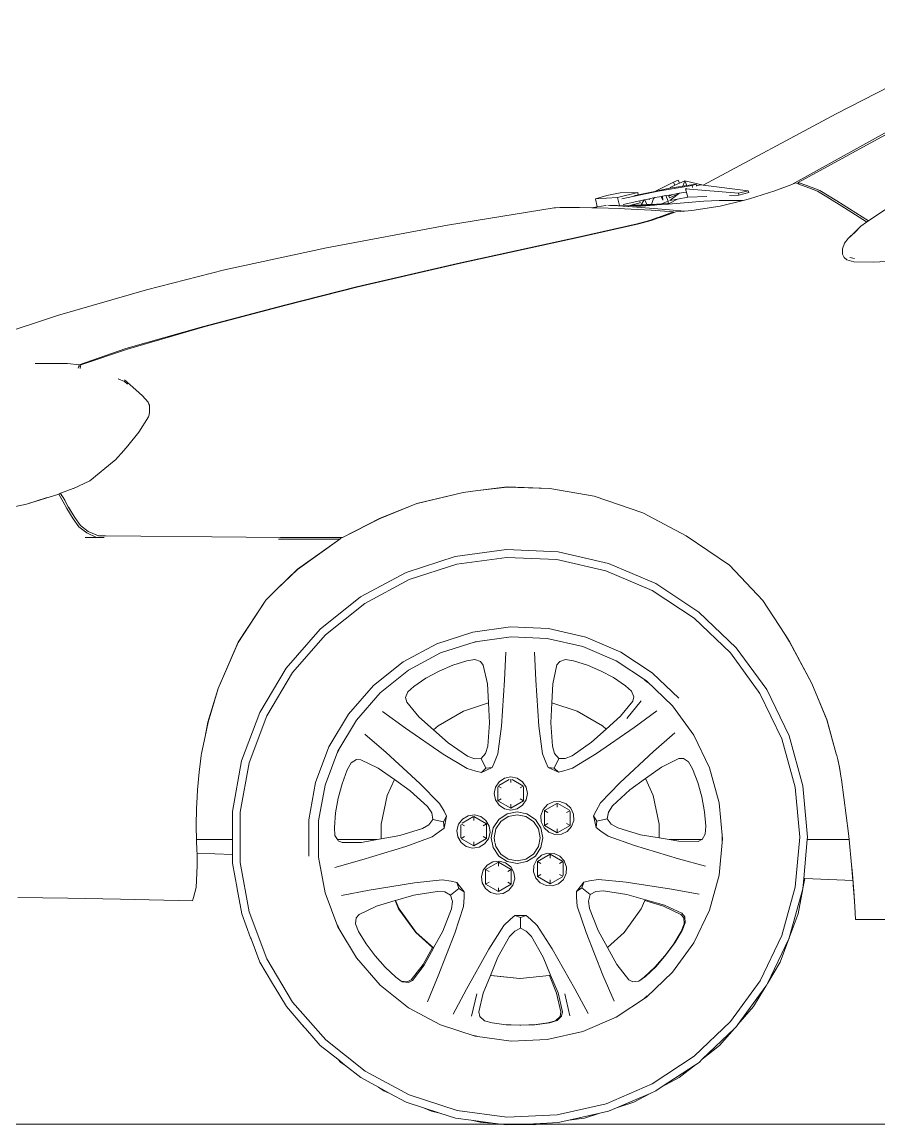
# Model space of a CAD drawing. Header units: inches. Extents: x 1944 to 3775, y -462 to 1299.
# Drawn here: x 2471.45 to 2510.11, y 1212.04 to 1261.83 of the extents above; entities that cross this region are included whole.
import ezdxf

# ---------------------------------------------------------------- set-up
doc = ezdxf.new("R2010")
doc.units = ezdxf.units.IN
doc.header["$MEASUREMENT"] = 0
doc.layers.add('CAR', color=173, linetype='Continuous', lineweight=13)

# ---------------------------------------------------------------- blocks, each defined once
blk = doc.blocks.new('A$C476D423A')
at = {"layer": 'CAR'}
for p, q in [((-31.923, 49.758), (-39.987, 45.613)), ((-34.958, 46.209), (-41.713, 42.523)), ((-39.987, 45.613), (-45.988, 42.394)), ((-36.161, 45.654), (-41.998, 42.429)), ((-38.538, 40.786), (-34.477, 43.537)), ((-47.328, 42.534), (-48.181, 42.116)), ((-46.498, 42.384), (-48.03, 42.126)), ((-47.492, 42.255), (-46.905, 42.346)), ((-47.486, 42.294), (-47.268, 42.392)), ((-47.118, 42.617), (-47.328, 42.534)), ((-47.328, 42.534), (-47.268, 42.392)), ((-47.268, 42.392), (-47.063, 42.484)), ((-47.118, 42.617), (-47.063, 42.484)), ((-47.063, 42.484), (-46.822, 42.593)), ((-46.905, 42.346), (-46.822, 42.593)), ((-46.905, 42.346), (-46.729, 42.373)), ((-46.822, 42.593), (-45.988, 42.394)), ((-46.729, 42.373), (-46.822, 42.593)), ((-46.729, 42.373), (-46.316, 42.438)), ((-46.316, 42.438), (-46.498, 42.384)), ((-46.498, 42.384), (-46.474, 42.286)), ((-46.316, 42.438), (-46.297, 42.359)), ((-46.297, 42.359), (-46.111, 42.405)), ((-46.297, 42.359), (-46.293, 42.343)), ((-45.993, 42.391), (-46.111, 42.405)), ((-45.988, 42.394), (-45.993, 42.391)), ((-43.959, 42.146), (-45.993, 42.391)), ((-41.998, 42.429), (-42.765, 42.133)), ((-41.829, 42.495), (-41.998, 42.429)), ((-41.677, 42.437), (-41.829, 42.495)), ((-41.713, 42.523), (-41.313, 42.374)), ((-41.713, 42.523), (-41.677, 42.437)), ((-41.23, 42.268), (-41.677, 42.437)), ((-41.313, 42.374), (-40.737, 42.149)), ((-50.858, 41.779), (-50.348, 41.924)), ((-49.865, 41.84), (-50.858, 41.779)), ((-50.348, 41.924), (-49.736, 42.049)), ((-48.946, 42.064), (-49.865, 41.84)), ((-49.865, 41.84), (-49.777, 41.47)), ((-48.946, 42.064), (-49.736, 42.049)), ((-48.03, 42.126), (-49.672, 41.777)), ((-49.124, 41.912), (-48.921, 41.956)), ((-48.921, 41.956), (-48.946, 42.064)), ((-48.921, 41.956), (-48.181, 42.116)), ((-48.42, 41.78), (-48.174, 41.832)), ((-48.239, 41.8), (-48.174, 41.832)), ((-48.181, 42.116), (-47.651, 42.23)), ((-48.174, 41.832), (-47.969, 41.876)), ((-47.969, 41.876), (-47.89, 41.889)), ((-47.89, 41.889), (-47.832, 41.899)), ((-47.815, 41.711), (-47.89, 41.889)), ((-47.832, 41.899), (-47.676, 41.925)), ((-47.832, 41.899), (-47.815, 41.711)), ((-47.676, 41.925), (-47.536, 41.948)), ((-47.573, 41.676), (-47.676, 41.925)), ((-47.651, 42.23), (-47.492, 42.255)), ((-47.544, 41.894), (-47.37, 41.976)), ((-47.536, 41.948), (-47.544, 41.894)), ((-47.544, 41.894), (-47.509, 41.816)), ((-47.536, 41.948), (-47.37, 41.976)), ((-47.509, 41.816), (-47.24, 41.944)), ((-47.497, 41.707), (-47.162, 41.959)), ((-47.486, 42.294), (-47.492, 42.255)), ((-47.37, 41.976), (-47.071, 42.027)), ((-47.24, 41.944), (-47.078, 42.022)), ((-47.162, 41.959), (-47.24, 41.944)), ((-47.162, 41.959), (-47.078, 42.022)), ((-47.152, 41.769), (-46.693, 41.851)), ((-47.078, 42.022), (-47.071, 42.027)), ((-47.071, 42.027), (-46.758, 42.079)), ((-46.797, 42.232), (-46.79, 42.237)), ((-46.79, 42.237), (-46.739, 42.249)), ((-46.79, 42.237), (-44.402, 42.028)), ((-46.79, 42.237), (-46.693, 41.851)), ((-46.693, 41.851), (-45.832, 41.886)), ((-44.801, 41.928), (-44.381, 41.946)), ((-44.402, 42.028), (-43.959, 42.146)), ((-44.402, 42.028), (-44.381, 41.946)), ((-44.381, 41.946), (-43.935, 42.066)), ((-43.935, 42.066), (-43.959, 42.146)), ((-42.765, 42.133), (-43.905, 41.772)), ((-40.837, 42.129), (-41.23, 42.268)), ((-40.418, 41.87), (-40.837, 42.129)), ((-40.737, 42.149), (-39.957, 41.682)), ((-39.611, 41.368), (-40.418, 41.87)), ((-52.717, 41.369), (-57.535, 40.59)), ((-52.652, 41.374), (-52.717, 41.369)), ((-52.465, 41.383), (-52.652, 41.374)), ((-52.134, 41.39), (-52.465, 41.383)), ((-51.578, 41.39), (-52.134, 41.39)), ((-51.578, 41.39), (-51.014, 41.379)), ((-50.771, 41.416), (-51.014, 41.379)), ((-50.792, 41.375), (-51.014, 41.379)), ((-50.771, 41.416), (-50.858, 41.779)), ((-50.792, 41.375), (-49.749, 41.337)), ((-50.392, 41.474), (-50.771, 41.416)), ((-50.392, 41.474), (-50.377, 41.477)), ((-50.299, 41.485), (-50.201, 41.48)), ((-50.201, 41.48), (-49.856, 41.473)), ((-50.201, 41.48), (-49.832, 41.458)), ((-49.832, 41.458), (-49.513, 41.465)), ((-49.832, 41.458), (-49.181, 41.414)), ((-49.749, 41.337), (-49.54, 41.328)), ((-49.61, 41.527), (-48.856, 41.687)), ((-49.54, 41.328), (-48.343, 41.265)), ((-49.513, 41.465), (-49.347, 41.468)), ((-49.347, 41.468), (-48.195, 41.491)), ((-49.347, 41.468), (-49.26, 41.489)), ((-49.26, 41.489), (-48.834, 41.593)), ((-49.26, 41.489), (-49.141, 41.49)), ((-49.181, 41.414), (-48.195, 41.491)), ((-49.181, 41.414), (-48.222, 41.342)), ((-49.141, 41.49), (-48.792, 41.507)), ((-49.141, 41.49), (-48.077, 41.501)), ((-48.856, 41.687), (-48.653, 41.73)), ((-48.834, 41.593), (-48.856, 41.687)), ((-48.653, 41.73), (-48.792, 41.507)), ((-48.792, 41.507), (-48.536, 41.519)), ((-48.653, 41.73), (-48.626, 41.736)), ((-48.626, 41.736), (-48.42, 41.78)), ((-48.626, 41.736), (-48.536, 41.519)), ((-48.536, 41.519), (-48.35, 41.527)), ((-48.42, 41.78), (-48.435, 41.731)), ((-48.35, 41.527), (-48.324, 41.528)), ((-48.324, 41.528), (-48.239, 41.8)), ((-48.324, 41.528), (-47.877, 41.549)), ((-48.222, 41.342), (-47.518, 41.285)), ((-48.195, 41.491), (-48.077, 41.501)), ((-48.077, 41.501), (-47.579, 41.54)), ((-47.877, 41.549), (-47.573, 41.676)), ((-47.877, 41.549), (-47.579, 41.563)), ((-47.573, 41.676), (-47.579, 41.563)), ((-47.579, 41.54), (-46.849, 41.597)), ((-47.532, 41.565), (-47.579, 41.54)), ((-47.579, 41.563), (-47.532, 41.565)), ((-47.152, 41.769), (-47.532, 41.565)), ((-47.497, 41.707), (-47.152, 41.769)), ((-45.97, 41.675), (-46.849, 41.597)), ((-45.234, 41.441), (-46.5, 41.254)), ((-45.267, 41.697), (-45.97, 41.675)), ((-44.282, 41.702), (-45.267, 41.697)), ((-44.193, 41.7), (-45.234, 41.441)), ((-44.193, 41.7), (-44.282, 41.702)), ((-43.905, 41.772), (-44.193, 41.7)), ((-39.957, 41.682), (-38.538, 40.786)), ((-38.63, 40.738), (-39.611, 41.368)), ((-48.033, 40.938), (-48.42, 40.8)), ((-47.339, 41.195), (-48.343, 41.265)), ((-48.34, 40.8), (-47.964, 40.934)), ((-48.033, 40.938), (-48.019, 40.943)), ((-48.033, 40.938), (-47.964, 40.934)), ((-48.019, 40.943), (-47.339, 41.195)), ((-47.939, 40.943), (-47.964, 40.934)), ((-47.227, 41.195), (-47.939, 40.943)), ((-47.518, 41.285), (-46.836, 41.226)), ((-46.836, 41.226), (-47.227, 41.195)), ((-46.5, 41.254), (-46.836, 41.226)), ((-57.535, 40.59), (-62.993, 39.562)), ((-51.576, 40.069), (-48.977, 40.645)), ((-48.897, 40.645), (-51.496, 40.069)), ((-48.977, 40.645), (-48.42, 40.8)), ((-48.34, 40.8), (-48.897, 40.645)), ((-39.14, 40.28), (-38.881, 40.54)), ((-39.14, 40.288), (-38.881, 40.54)), ((-38.881, 40.54), (-38.617, 40.729)), ((-38.63, 40.738), (-38.538, 40.786)), ((-38.63, 40.738), (-38.617, 40.729)), ((-38.617, 40.729), (-38.538, 40.786)), ((-57.086, 38.866), (-51.576, 40.069)), ((-51.496, 40.069), (-57.006, 38.866)), ((-39.615, 39.782), (-39.451, 39.991)), ((-39.451, 39.991), (-39.14, 40.288)), ((-39.451, 39.991), (-39.14, 40.28)), ((-62.993, 39.562), (-67.597, 38.569)), ((-39.711, 39.524), (-39.615, 39.782)), ((-39.709, 39.279), (-39.711, 39.524)), ((-61.645, 37.809), (-57.086, 38.866)), ((-57.006, 38.866), (-61.565, 37.809)), ((-39.626, 39.125), (-39.709, 39.279)), ((-39.506, 39.02), (-39.626, 39.125)), ((-39.189, 38.929), (-39.506, 39.02)), ((-39.381, 39.133), (-39.165, 39.081)), ((-38.298, 38.917), (-39.189, 38.929)), ((-36.073, 39.046), (-38.298, 38.917)), ((-67.597, 38.569), (-71.109, 37.668)), ((-71.109, 37.668), (-75.126, 36.514)), ((-64.894, 36.978), (-61.645, 37.809)), ((-61.565, 37.809), (-64.814, 36.978)), ((-68.538, 36.012), (-64.894, 36.978)), ((-64.814, 36.978), (-68.466, 36.012)), ((-75.126, 36.514), (-78.877, 35.281)), ((-72.045, 35.019), (-68.538, 36.012)), ((-68.466, 36.012), (-71.965, 34.999)), ((-74.157, 34.287), (-72.045, 35.019)), ((-71.965, 34.999), (-74.077, 34.287)), ((-76.14, 34.352), (-74.676, 34.351)), ((-74.676, 34.351), (-74.157, 34.287)), ((-74.19, 34.141), (-74.17, 34.228)), ((-74.157, 34.287), (-74.17, 34.228)), ((-74.17, 34.228), (-74.092, 34.219)), ((-74.092, 34.219), (-74.113, 34.126)), ((-74.092, 34.219), (-74.077, 34.287)), ((-72.385, 33.657), (-72.105, 33.525)), ((-72.105, 33.525), (-71.966, 33.413)), ((-72.101, 33.613), (-71.592, 33.159)), ((-71.592, 33.159), (-71.294, 32.883)), ((-71.294, 32.883), (-71.042, 32.6)), ((-71.042, 32.6), (-70.985, 32.46)), ((-71.006, 32.506), (-71.025, 32.554)), ((-71.006, 32.506), (-70.985, 32.46)), ((-70.985, 32.46), (-70.982, 32.417)), ((-70.979, 32.368), (-70.982, 32.417)), ((-70.979, 32.362), (-70.979, 32.368)), ((-71.023, 31.935), (-71.462, 31.247)), ((-70.995, 32.033), (-71.023, 31.935)), ((-70.975, 32.175), (-70.995, 32.033)), ((-70.981, 32.148), (-70.995, 32.033)), ((-70.979, 32.362), (-70.976, 32.318)), ((-70.976, 32.318), (-70.975, 32.175)), ((-71.462, 31.247), (-71.953, 30.627)), ((-72.143, 30.415), (-72.513, 30.003)), ((-71.953, 30.626), (-72.143, 30.415)), ((-71.953, 30.627), (-71.953, 30.626)), ((-72.58, 29.947), (-73.671, 29.045)), ((-72.513, 30.003), (-72.58, 29.947)), ((-73.671, 29.045), (-74.415, 28.701)), ((-75.071, 28.451), (-76.533, 27.987)), ((-75.019, 28.472), (-75.071, 28.451)), ((-74.868, 28.103), (-75.071, 28.451)), ((-74.99, 28.485), (-74.991, 28.483)), ((-74.991, 28.483), (-74.935, 28.393)), ((-74.417, 28.701), (-74.99, 28.485)), ((-74.967, 28.381), (-74.935, 28.393)), ((-74.935, 28.393), (-74.872, 28.29)), ((-74.415, 28.701), (-74.417, 28.701)), ((-58.909, 28.017), (-56.823, 28.527)), ((-58.905, 28.02), (-56.823, 28.527)), ((-56.823, 28.527), (-56.165, 28.609)), ((-56.165, 28.609), (-54.837, 28.773)), ((-56.165, 28.609), (-54.837, 28.769)), ((-54.837, 28.773), (-52.907, 28.703)), ((-54.837, 28.769), (-52.907, 28.703)), ((-52.907, 28.703), (-50.909, 28.351)), ((-76.533, 27.987), (-78.371, 27.606)), ((-75.595, 28.289), (-76.533, 27.987)), ((-74.801, 28.168), (-74.872, 28.29)), ((-74.872, 28.29), (-74.798, 28.169)), ((-74.714, 27.805), (-74.868, 28.103)), ((-74.798, 28.169), (-74.801, 28.168)), ((-74.801, 28.168), (-74.797, 28.161)), ((-74.796, 28.167), (-74.798, 28.169)), ((-74.642, 27.869), (-74.797, 28.161)), ((-74.796, 28.167), (-74.642, 27.869)), ((-60.574, 27.355), (-58.909, 28.017)), ((-60.573, 27.353), (-58.909, 28.017)), ((-58.909, 28.017), (-58.905, 28.02)), ((-50.909, 28.351), (-48.722, 27.608)), ((-74.422, 27.326), (-74.714, 27.805)), ((-74.642, 27.869), (-74.35, 27.39)), ((-74.641, 27.865), (-74.642, 27.869)), ((-74.349, 27.385), (-74.641, 27.865)), ((-74.097, 27.033), (-74.35, 27.39)), ((-74.097, 27.033), (-74.349, 27.385)), ((-48.722, 27.608), (-46.757, 26.569)), ((-74.168, 26.968), (-74.422, 27.326)), ((-73.812, 26.693), (-74.168, 26.968)), ((-74.097, 27.033), (-73.741, 26.757)), ((-62.269, 26.489), (-60.574, 27.355)), ((-62.269, 26.489), (-60.573, 27.353)), ((-73.88, 26.496), (-73.365, 26.49)), ((-73.365, 26.49), (-73.812, 26.693)), ((-73.741, 26.757), (-73.284, 26.571)), ((-73.03, 26.486), (-73.365, 26.49)), ((-73.284, 26.571), (-73.281, 26.569)), ((-73.284, 26.571), (-72.971, 26.566)), ((-72.969, 26.565), (-73.281, 26.569)), ((-72.971, 26.566), (-73.281, 26.569)), ((-72.971, 26.566), (-71.374, 26.549)), ((-71.374, 26.549), (-72.969, 26.565)), ((-71.374, 26.549), (-68.163, 26.52)), ((-68.163, 26.52), (-65.069, 26.497)), ((-64.912, 26.416), (-65.151, 26.417)), ((-65.069, 26.497), (-64.825, 26.497)), ((-62.397, 26.409), (-64.912, 26.416)), ((-62.321, 26.489), (-64.825, 26.497)), ((-64.305, 25.059), (-62.397, 26.409)), ((-64.297, 25.049), (-62.397, 26.409)), ((-62.397, 26.409), (-62.321, 26.489)), ((-62.321, 26.489), (-62.269, 26.489)), ((-46.757, 26.569), (-44.802, 25.233)), ((-46.757, 26.569), (-44.805, 25.233)), ((-54.873, 25.945), (-57.182, 25.631)), ((-52.544, 25.841), (-54.873, 25.945)), ((-57.182, 25.631), (-59.399, 24.91)), ((-57.104, 25.288), (-54.857, 25.593)), ((-54.857, 25.593), (-52.592, 25.492)), ((-52.592, 25.492), (-50.381, 24.988)), ((-50.272, 25.323), (-52.544, 25.841)), ((-65.231, 24.154), (-64.305, 25.059)), ((-65.231, 24.154), (-64.297, 25.049)), ((-59.399, 24.91), (-61.451, 23.805)), ((-59.261, 24.587), (-57.104, 25.288)), ((-50.381, 24.988), (-48.296, 24.098)), ((-48.129, 24.408), (-50.272, 25.323)), ((-44.805, 25.233), (-43.301, 23.643)), ((-44.802, 25.233), (-43.301, 23.643)), ((-61.257, 23.512), (-59.261, 24.587)), ((-46.183, 23.124), (-48.129, 24.408)), ((-65.734, 23.663), (-65.231, 24.154)), ((-48.296, 24.098), (-46.404, 22.849)), ((-66.977, 21.758), (-65.734, 23.663)), ((-66.977, 21.749), (-65.734, 23.663)), ((-61.451, 23.805), (-63.273, 22.352)), ((-63.03, 22.097), (-61.257, 23.512)), ((-43.301, 23.643), (-42.314, 22.126)), ((-44.499, 21.514), (-46.183, 23.124)), ((-54.683, 22.451), (-56.385, 22.22)), ((-52.968, 22.374), (-54.683, 22.451)), ((-46.404, 22.849), (-44.765, 21.283)), ((-63.273, 22.352), (-64.806, 20.596)), ((-64.521, 20.389), (-63.03, 22.097)), ((-56.385, 22.22), (-58.018, 21.69)), ((-54.663, 22.006), (-56.286, 21.786)), ((-53.027, 21.932), (-54.663, 22.006)), ((-51.431, 21.568), (-53.027, 21.932)), ((-51.293, 21.992), (-52.968, 22.374)), ((-49.714, 21.317), (-51.293, 21.992)), ((-42.314, 22.126), (-42.093, 21.785)), ((-42.314, 22.126), (-42.092, 21.787)), ((-67.883, 19.676), (-66.977, 21.758)), ((-67.877, 19.669), (-66.977, 21.749)), ((-58.018, 21.69), (-59.53, 20.876)), ((-56.286, 21.786), (-57.843, 21.28)), ((-56.173, 21.789), (-56.376, 21.744)), ((-49.925, 20.924), (-51.431, 21.568)), ((-43.128, 19.629), (-44.499, 21.514)), ((-42.093, 21.785), (-41.086, 19.895)), ((-42.092, 21.787), (-41.086, 19.895)), ((-57.843, 21.28), (-59.285, 20.504)), ((-57.29, 20.723), (-56.662, 20.925)), ((-56.662, 20.925), (-56.304, 20.982)), ((-56.304, 20.982), (-56.039, 20.895)), ((-54.954, 20.044), (-54.898, 21.315)), ((-53.608, 21.315), (-53.552, 20.044)), ((-52.47, 20.897), (-52.205, 20.984)), ((-52.205, 20.984), (-51.847, 20.927)), ((-51.847, 20.927), (-51.219, 20.725)), ((-48.559, 20.022), (-49.925, 20.924)), ((-48.292, 20.378), (-49.714, 21.317)), ((-44.765, 21.283), (-43.432, 19.449)), ((-64.806, 20.596), (-66.001, 18.595)), ((-59.53, 20.876), (-60.873, 19.805)), ((-59.285, 20.504), (-60.565, 19.483)), ((-58.509, 20.134), (-57.911, 20.452)), ((-57.911, 20.452), (-57.29, 20.723)), ((-56.039, 20.895), (-55.915, 20.733)), ((-55.915, 20.733), (-55.729, 19.884)), ((-52.78, 19.886), (-52.594, 20.735)), ((-52.594, 20.735), (-52.47, 20.897)), ((-51.219, 20.725), (-50.621, 20.465)), ((-50.621, 20.465), (-50.044, 20.162)), ((-65.684, 18.442), (-64.521, 20.389)), ((-59.058, 19.768), (-58.509, 20.134)), ((-55.1, 17.978), (-54.954, 20.044)), ((-53.552, 20.044), (-53.406, 17.978)), ((-50.044, 20.162), (-49.492, 19.8)), ((-48.502, 19.95), (-48.647, 20.066)), ((-47.375, 18.891), (-48.559, 20.022)), ((-48.281, 20.371), (-48.292, 20.378)), ((-47.1, 19.241), (-48.281, 20.371)), ((-68.339, 18.156), (-67.883, 19.676)), ((-68.337, 18.149), (-67.877, 19.669)), ((-60.873, 19.805), (-62.003, 18.512)), ((-60.565, 19.483), (-61.643, 18.25)), ((-59.422, 19.262), (-59.325, 19.523)), ((-59.325, 19.523), (-59.058, 19.768)), ((-55.729, 19.884), (-55.682, 19.02)), ((-52.827, 19.023), (-52.78, 19.886)), ((-49.492, 19.8), (-49.223, 19.556)), ((-49.223, 19.556), (-49.125, 19.296)), ((-43.432, 19.449), (-42.447, 17.406)), ((-42.117, 17.529), (-43.128, 19.629)), ((-41.086, 19.895), (-40.833, 19.285)), ((-59.371, 19.063), (-59.422, 19.262)), ((-58.822, 18.39), (-59.371, 19.063)), ((-56.816, 18.652), (-55.682, 19.02)), ((-55.682, 19.02), (-55.634, 18.128)), ((-52.875, 18.13), (-52.827, 19.023)), ((-52.827, 19.023), (-51.683, 18.652)), ((-49.174, 19.097), (-49.718, 18.42)), ((-48.794, 19.116), (-49.434, 18.319)), ((-49.125, 19.296), (-49.174, 19.097)), ((-40.833, 19.285), (-40.413, 18.265)), ((-40.833, 19.285), (-40.412, 18.27)), ((-66.001, 18.595), (-66.82, 16.412)), ((-66.48, 16.319), (-65.684, 18.442)), ((-62.003, 18.512), (-62.884, 17.038)), ((-60.46, 18.628), (-59.429, 17.883)), ((-57.959, 17.992), (-56.816, 18.652)), ((-51.683, 18.652), (-50.541, 17.992)), ((-49.111, 17.918), (-48.085, 18.67)), ((-46.413, 17.566), (-47.375, 18.891)), ((-68.471, 17.502), (-68.339, 18.156)), ((-68.471, 17.502), (-68.337, 18.149)), ((-61.643, 18.25), (-62.482, 16.844)), ((-58.164, 17.807), (-58.822, 18.39)), ((-58.164, 17.807), (-57.959, 17.992)), ((-55.634, 18.128), (-55.708, 17.063)), ((-55.256, 16.725), (-55.1, 17.978)), ((-53.406, 17.978), (-53.251, 16.725)), ((-52.801, 17.065), (-52.875, 18.13)), ((-50.541, 17.992), (-50.368, 17.836)), ((-49.718, 18.42), (-50.368, 17.836)), ((-40.413, 18.265), (-39.987, 16.718)), ((-40.412, 18.27), (-39.987, 16.718)), ((-68.628, 16.731), (-68.471, 17.502)), ((-60.301, 16.784), (-61.261, 17.618)), ((-59.429, 17.883), (-57.72, 16.713)), ((-57.506, 17.224), (-58.164, 17.807)), ((-50.368, 17.836), (-51.027, 17.245)), ((-50.812, 16.736), (-49.111, 17.918)), ((-47.277, 17.666), (-48.232, 16.825)), ((-45.702, 16.091), (-46.413, 17.566)), ((-41.496, 15.283), (-42.117, 17.529)), ((-62.884, 17.038), (-63.487, 15.43)), ((-56.625, 16.62), (-57.506, 17.224)), ((-55.708, 17.063), (-55.811, 16.74)), ((-52.698, 16.743), (-52.801, 17.065)), ((-51.027, 17.245), (-51.903, 16.635)), ((-42.447, 17.406), (-41.844, 15.22)), ((-68.679, 16.389), (-68.642, 16.649)), ((-68.642, 16.649), (-68.628, 16.731)), ((-62.482, 16.844), (-63.058, 15.311)), ((-62.42, 16.926), (-62.504, 16.752)), ((-61.875, 16.31), (-61.642, 16.463)), ((-61.642, 16.463), (-61.438, 16.459)), ((-61.438, 16.459), (-60.657, 16.078)), ((-58.774, 15.385), (-60.301, 16.784)), ((-57.72, 16.713), (-56.642, 16.055)), ((-56.309, 16.5), (-56.625, 16.62)), ((-56.007, 16.511), (-56.309, 16.5)), ((-55.811, 16.74), (-56.007, 16.511)), ((-55.797, 16.076), (-56.007, 16.511)), ((-55.405, 16.346), (-55.256, 16.725)), ((-53.251, 16.725), (-53.101, 16.346)), ((-52.511, 16.517), (-52.72, 16.081)), ((-52.511, 16.517), (-52.698, 16.743)), ((-52.218, 16.513), (-52.511, 16.517)), ((-51.903, 16.635), (-52.218, 16.513)), ((-51.886, 16.072), (-50.812, 16.736)), ((-48.232, 16.825), (-49.75, 15.416)), ((-47.871, 16.121), (-47.093, 16.508)), ((-47.093, 16.508), (-46.888, 16.513)), ((-46.888, 16.513), (-46.655, 16.362)), ((-39.987, 16.718), (-39.965, 16.641)), ((-39.965, 16.641), (-39.925, 16.469)), ((-39.925, 16.469), (-39.845, 16.113)), ((-39.925, 16.469), (-39.842, 16.117)), ((-68.743, 15.889), (-68.696, 16.272)), ((-68.741, 15.889), (-68.679, 16.389)), ((-68.696, 16.272), (-68.679, 16.389)), ((-66.82, 16.412), (-67.236, 14.119)), ((-66.885, 14.088), (-66.48, 16.319)), ((-62.285, 15.376), (-62.053, 15.994)), ((-62.053, 15.994), (-61.875, 16.31)), ((-60.657, 16.078), (-59.929, 15.561)), ((-56.642, 16.055), (-56.252, 15.937)), ((-56.252, 15.937), (-56.002, 15.877)), ((-56.002, 15.877), (-55.514, 16.113)), ((-56.002, 15.877), (-55.797, 16.076)), ((-55.797, 16.076), (-55.514, 16.113)), ((-55.514, 16.113), (-55.405, 16.346)), ((-53.101, 16.346), (-52.992, 16.113)), ((-52.992, 16.113), (-52.72, 16.081)), ((-52.992, 16.113), (-52.525, 15.889)), ((-52.72, 16.081), (-52.525, 15.889)), ((-52.525, 15.889), (-52.275, 15.951)), ((-52.275, 15.951), (-51.886, 16.072)), ((-48.59, 15.604), (-47.871, 16.121)), ((-46.655, 16.362), (-46.475, 16.047)), ((-46.475, 16.047), (-46.239, 15.43)), ((-45.267, 14.512), (-45.702, 16.091)), ((-39.845, 16.113), (-39.761, 15.632)), ((-39.842, 16.117), (-39.761, 15.632)), ((-68.816, 15.1), (-68.743, 15.889)), ((-68.809, 15.101), (-68.741, 15.889)), ((-60.251, 14.837), (-59.929, 15.561)), ((-59.929, 15.561), (-59.223, 15.06)), ((-55.206, 15.464), (-55.369, 15.221)), ((-54.752, 15.562), (-55.212, 15.297)), ((-54.963, 15.627), (-55.206, 15.464)), ((-54.676, 15.684), (-54.963, 15.627)), ((-54.681, 15.58), (-54.681, 15.425)), ((-54.388, 15.627), (-54.676, 15.684)), ((-54.129, 15.285), (-54.614, 15.565)), ((-54.145, 15.464), (-54.388, 15.627)), ((-53.982, 15.221), (-54.145, 15.464)), ((-49.299, 15.094), (-48.59, 15.604)), ((-48.59, 15.604), (-48.249, 14.837)), ((-39.761, 15.632), (-39.751, 15.558)), ((-39.751, 15.558), (-39.44, 13.129)), ((-68.849, 14.483), (-68.809, 15.101)), ((-68.849, 14.483), (-68.816, 15.1)), ((-63.487, 15.43), (-63.794, 13.74)), ((-63.058, 15.311), (-63.35, 13.7)), ((-62.459, 14.722), (-62.285, 15.376)), ((-59.223, 15.06), (-58.434, 14.34)), ((-57.889, 14.485), (-58.774, 15.385)), ((-55.369, 15.221), (-55.426, 14.933)), ((-55.257, 14.606), (-55.257, 15.234)), ((-55.241, 15.262), (-55.103, 15.182)), ((-54.113, 15.266), (-54.259, 15.182)), ((-54.105, 14.606), (-54.105, 15.253)), ((-53.925, 14.933), (-53.982, 15.221)), ((-49.75, 15.416), (-50.629, 14.51)), ((-50.082, 14.369), (-49.299, 15.094)), ((-46.239, 15.43), (-46.06, 14.777)), ((-41.844, 15.22), (-41.64, 12.962)), ((-41.287, 12.962), (-41.496, 15.283)), ((-68.86, 14.286), (-68.849, 14.483)), ((-62.581, 14.056), (-62.459, 14.722)), ((-60.525, 13.547), (-60.251, 14.837)), ((-57.684, 14.132), (-57.889, 14.485)), ((-55.426, 14.933), (-55.369, 14.646)), ((-55.369, 14.646), (-55.206, 14.403)), ((-55.257, 14.606), (-55.103, 14.695)), ((-55.257, 14.606), (-54.681, 14.273)), ((-54.681, 14.273), (-54.105, 14.606)), ((-54.681, 14.451), (-54.681, 14.273)), ((-54.105, 14.606), (-54.259, 14.695)), ((-54.145, 14.403), (-53.982, 14.646)), ((-53.982, 14.646), (-53.925, 14.933)), ((-52.603, 14.477), (-53.153, 14.16)), ((-52.751, 14.555), (-53.016, 14.431)), ((-52.458, 14.568), (-52.751, 14.555)), ((-52.577, 14.479), (-52.577, 14.314)), ((-52.028, 14.175), (-52.549, 14.476)), ((-52.183, 14.468), (-52.458, 14.568)), ((-51.967, 14.271), (-52.183, 14.468)), ((-50.629, 14.51), (-50.83, 14.155)), ((-48.249, 14.837), (-47.974, 13.547)), ((-46.06, 14.777), (-45.933, 14.112)), ((-45.12, 12.881), (-45.267, 14.512)), ((-68.871, 13.449), (-68.86, 14.286)), ((-68.869, 13.453), (-68.86, 14.286)), ((-67.236, 14.119), (-67.236, 12.849)), ((-66.884, 11.82), (-66.885, 14.088)), ((-62.636, 13.398), (-62.581, 14.056)), ((-58.434, 14.34), (-58.245, 14.06)), ((-58.245, 14.06), (-58.187, 13.763)), ((-57.57, 13.902), (-57.684, 14.132)), ((-56.312, 13.966), (-56.602, 13.926)), ((-56.028, 13.893), (-56.312, 13.966)), ((-55.215, 13.757), (-54.837, 14.009)), ((-55.206, 14.403), (-54.963, 14.24)), ((-54.963, 14.24), (-54.676, 14.183)), ((-54.837, 14.009), (-54.391, 14.098)), ((-54.391, 13.975), (-54.79, 13.896)), ((-54.676, 14.183), (-54.388, 14.24)), ((-54.391, 14.098), (-53.946, 14.009)), ((-53.993, 13.896), (-54.391, 13.975)), ((-54.388, 14.24), (-54.145, 14.403)), ((-53.946, 14.009), (-53.568, 13.757)), ((-53.214, 14.214), (-53.313, 13.939)), ((-53.016, 14.431), (-53.214, 14.214)), ((-53.153, 14.16), (-52.999, 14.07)), ((-53.153, 13.494), (-53.153, 14.16)), ((-52.014, 14.152), (-52.156, 14.07)), ((-52.001, 13.494), (-52.001, 14.118)), ((-51.842, 14.005), (-51.967, 14.271)), ((-51.829, 13.713), (-51.842, 14.005)), ((-50.83, 14.155), (-50.943, 13.924)), ((-50.325, 13.79), (-50.269, 14.087)), ((-50.269, 14.087), (-50.082, 14.369)), ((-45.933, 14.112), (-45.874, 13.455)), ((-68.852, 12.849), (-68.871, 13.449)), ((-68.852, 12.849), (-68.869, 13.453)), ((-63.794, 13.74), (-63.793, 12.099)), ((-63.35, 13.7), (-63.35, 12.063)), ((-60.525, 13.547), (-60.525, 12.882)), ((-58.367, 13.519), (-58.657, 13.346)), ((-58.187, 13.763), (-58.367, 13.519)), ((-57.716, 13.657), (-58.187, 13.763)), ((-57.716, 13.657), (-57.57, 13.902)), ((-57.688, 13.373), (-57.716, 13.657)), ((-57.688, 13.373), (-57.57, 13.902)), ((-57.031, 13.543), (-57.105, 13.26)), ((-56.855, 13.777), (-57.031, 13.543)), ((-56.924, 12.926), (-56.924, 13.515)), ((-56.903, 13.552), (-56.77, 13.475)), ((-56.354, 13.894), (-56.865, 13.598)), ((-56.602, 13.926), (-56.855, 13.777)), ((-56.348, 13.895), (-56.348, 13.719)), ((-55.772, 13.564), (-56.345, 13.895)), ((-55.795, 13.716), (-56.028, 13.893)), ((-55.772, 13.564), (-55.926, 13.475)), ((-55.646, 13.464), (-55.795, 13.716)), ((-55.772, 12.899), (-55.772, 13.564)), ((-55.606, 13.174), (-55.646, 13.464)), ((-55.467, 13.379), (-55.215, 13.757)), ((-55.128, 13.67), (-55.353, 13.332)), ((-54.79, 13.896), (-55.128, 13.67)), ((-53.655, 13.67), (-53.993, 13.896)), ((-53.429, 13.332), (-53.655, 13.67)), ((-53.568, 13.757), (-53.316, 13.379)), ((-53.313, 13.939), (-53.3, 13.647)), ((-53.3, 13.647), (-53.176, 13.381)), ((-53.153, 13.494), (-52.999, 13.583)), ((-53.153, 13.494), (-52.577, 13.162)), ((-52.577, 13.162), (-52.001, 13.494)), ((-52.001, 13.494), (-52.156, 13.583)), ((-51.929, 13.437), (-51.829, 13.713)), ((-50.943, 13.924), (-50.795, 13.681)), ((-50.943, 13.924), (-50.821, 13.397)), ((-50.795, 13.681), (-50.821, 13.397)), ((-50.795, 13.681), (-50.325, 13.79)), ((-50.144, 13.547), (-50.325, 13.79)), ((-49.852, 13.376), (-50.144, 13.547)), ((-47.974, 13.547), (-47.974, 12.924)), ((-45.874, 13.455), (-45.898, 13.093)), ((-62.61, 13.036), (-62.636, 13.398)), ((-62.496, 12.849), (-62.61, 13.036)), ((-59.678, 13.032), (-60.525, 12.882)), ((-58.657, 13.346), (-59.678, 13.032)), ((-59.411, 12.546), (-58.226, 12.982)), ((-58.226, 12.982), (-57.89, 13.214)), ((-57.89, 13.214), (-57.688, 13.373)), ((-57.105, 13.26), (-57.064, 12.97)), ((-57.064, 12.97), (-56.916, 12.717)), ((-56.914, 12.904), (-56.77, 12.988)), ((-55.772, 12.899), (-55.926, 12.988)), ((-55.679, 12.89), (-55.606, 13.174)), ((-55.556, 12.934), (-55.467, 13.379)), ((-55.353, 13.332), (-55.433, 12.934)), ((-53.35, 12.934), (-53.429, 13.332)), ((-53.316, 13.379), (-53.227, 12.934)), ((-53.176, 13.381), (-52.96, 13.184)), ((-52.96, 13.184), (-52.685, 13.084)), ((-52.685, 13.084), (-52.392, 13.097)), ((-52.577, 13.34), (-52.577, 13.162)), ((-52.392, 13.097), (-52.127, 13.221)), ((-52.127, 13.221), (-51.929, 13.437)), ((-50.821, 13.397), (-50.618, 13.239)), ((-50.618, 13.239), (-50.281, 13.009)), ((-50.281, 13.009), (-49.093, 12.582)), ((-48.829, 13.069), (-49.852, 13.376)), ((-47.974, 12.924), (-48.829, 13.069)), ((-45.898, 13.093), (-46.041, 12.854)), ((-45.14, 12.796), (-45.139, 12.96)), ((-41.64, 12.962), (-41.843, 10.704)), ((-41.297, 12.849), (-41.287, 12.962)), ((-39.44, 13.129), (-39.411, 12.849)), ((-67.236, 12.849), (-68.852, 12.849)), ((-68.837, 12.329), (-68.852, 12.849)), ((-67.236, 12.849), (-67.235, 12.173)), ((-60.711, 12.849), (-62.496, 12.849)), ((-62.465, 12.798), (-62.496, 12.849)), ((-62.278, 12.714), (-62.465, 12.798)), ((-61.41, 12.726), (-62.278, 12.714)), ((-60.711, 12.849), (-61.41, 12.726)), ((-61.39, 11.935), (-59.411, 12.546)), ((-60.525, 12.882), (-60.711, 12.849)), ((-56.916, 12.717), (-56.682, 12.541)), ((-56.902, 12.887), (-56.348, 12.566)), ((-56.682, 12.541), (-56.398, 12.467)), ((-56.398, 12.467), (-56.108, 12.508)), ((-56.348, 12.566), (-55.772, 12.899)), ((-56.348, 12.745), (-56.348, 12.566)), ((-56.108, 12.508), (-55.856, 12.656)), ((-55.856, 12.656), (-55.679, 12.89)), ((-55.467, 12.488), (-55.556, 12.934)), ((-55.215, 12.11), (-55.467, 12.488)), ((-55.433, 12.934), (-55.392, 12.728)), ((-55.391, 12.726), (-55.392, 12.728)), ((-55.385, 12.69), (-55.385, 12.694)), ((-55.385, 12.69), (-55.353, 12.535)), ((-55.353, 12.535), (-55.128, 12.197)), ((-53.655, 12.197), (-53.429, 12.535)), ((-53.316, 12.488), (-53.568, 12.11)), ((-53.429, 12.535), (-53.35, 12.934)), ((-53.227, 12.934), (-53.316, 12.488)), ((-49.093, 12.582), (-47.11, 11.983)), ((-47.536, 12.849), (-47.974, 12.924)), ((-46.051, 12.849), (-47.536, 12.849)), ((-47.096, 12.775), (-47.536, 12.849)), ((-46.227, 12.769), (-47.096, 12.775)), ((-46.051, 12.849), (-46.227, 12.769)), ((-46.041, 12.854), (-46.051, 12.849)), ((-45.267, 11.251), (-45.12, 12.881)), ((-41.455, 11.092), (-41.297, 12.849)), ((-39.411, 12.849), (-41.297, 12.849)), ((-39.411, 12.849), (-39.294, 11.708)), ((-68.834, 12.24), (-68.837, 12.329)), ((-68.834, 12.24), (-68.825, 11.985)), ((-68.834, 12.24), (-67.235, 12.173)), ((-68.827, 11.664), (-68.825, 11.985)), ((-67.235, 12.173), (-67.235, 11.788)), ((-63.35, 12.063), (-63.058, 10.452)), ((-54.837, 11.858), (-55.215, 12.11)), ((-55.128, 12.197), (-54.79, 11.972)), ((-54.79, 11.972), (-54.391, 11.892)), ((-54.391, 11.892), (-53.993, 11.972)), ((-53.993, 11.972), (-53.655, 12.197)), ((-53.568, 12.11), (-53.946, 11.858)), ((-53.291, 12.143), (-53.507, 11.946)), ((-52.895, 12.19), (-53.471, 11.858)), ((-53.015, 12.242), (-53.291, 12.143)), ((-52.722, 12.229), (-53.015, 12.242)), ((-52.33, 11.864), (-52.895, 12.19)), ((-52.895, 12.19), (-52.895, 12.012)), ((-52.457, 12.104), (-52.722, 12.229)), ((-52.26, 11.887), (-52.457, 12.104)), ((-47.11, 11.983), (-45.883, 11.648)), ((-68.873, 10.684), (-68.827, 11.664)), ((-68.869, 10.685), (-68.827, 11.664)), ((-67.235, 11.788), (-67.028, 10.644)), ((-66.479, 9.589), (-66.884, 11.82)), ((-62.614, 11.591), (-61.39, 11.935)), ((-55.918, 11.47), (-55.996, 11.188)), ((-55.737, 11.7), (-55.918, 11.47)), ((-55.237, 11.833), (-55.813, 11.5)), ((-55.813, 11.5), (-55.658, 11.411)), ((-55.813, 10.835), (-55.813, 11.5)), ((-55.482, 11.844), (-55.737, 11.7)), ((-55.191, 11.88), (-55.482, 11.844)), ((-54.66, 11.5), (-55.237, 11.833)), ((-55.237, 11.833), (-55.237, 11.655)), ((-54.909, 11.801), (-55.191, 11.88)), ((-54.678, 11.62), (-54.909, 11.801)), ((-54.391, 11.769), (-54.837, 11.858)), ((-54.66, 11.5), (-54.815, 11.411)), ((-54.534, 11.365), (-54.678, 11.62)), ((-54.66, 10.835), (-54.66, 11.5)), ((-53.946, 11.858), (-54.391, 11.769)), ((-53.632, 11.681), (-53.646, 11.389)), ((-53.507, 11.946), (-53.632, 11.681)), ((-53.471, 11.858), (-53.317, 11.768)), ((-53.471, 11.192), (-53.471, 11.858)), ((-52.322, 11.856), (-52.473, 11.768)), ((-52.319, 11.233), (-52.319, 11.849)), ((-52.161, 11.612), (-52.26, 11.887)), ((-52.175, 11.319), (-52.161, 11.612)), ((-39.294, 11.708), (-39.27, 11.469)), ((-39.294, 11.708), (-39.237, 10.999)), ((-39.27, 11.469), (-39.198, 10.523)), ((-57.77, 11.03), (-59.026, 10.896)), ((-57.367, 10.97), (-57.77, 11.03)), ((-57.115, 10.917), (-57.367, 10.97)), ((-55.996, 11.188), (-55.961, 10.897)), ((-54.578, 10.792), (-54.499, 11.074)), ((-54.499, 11.074), (-54.534, 11.365)), ((-53.646, 11.389), (-53.547, 11.113)), ((-53.547, 11.113), (-53.35, 10.896)), ((-53.471, 11.192), (-53.317, 11.281)), ((-53.471, 11.192), (-52.895, 10.86)), ((-52.895, 10.86), (-52.349, 11.175)), ((-52.895, 11.038), (-52.895, 10.86)), ((-52.517, 10.857), (-52.3, 11.054)), ((-52.332, 11.2), (-52.473, 11.281)), ((-52.3, 11.054), (-52.175, 11.319)), ((-51.126, 10.991), (-51.378, 10.936)), ((-50.723, 11.054), (-51.126, 10.991)), ((-49.467, 10.929), (-50.723, 11.054)), ((-45.702, 9.672), (-45.267, 11.251)), ((-41.495, 10.644), (-41.455, 11.092)), ((-41.414, 11.091), (-41.495, 10.644)), ((-41.455, 11.092), (-41.414, 11.091)), ((-41.414, 11.091), (-39.237, 10.999)), ((-39.23, 10.911), (-39.237, 10.999)), ((-68.996, 10.24), (-68.869, 10.685)), ((-68.996, 10.24), (-68.873, 10.684)), ((-67.027, 10.64), (-67.028, 10.644)), ((-67.026, 10.636), (-67.027, 10.64)), ((-67.026, 10.636), (-66.819, 9.495)), ((-61.071, 10.569), (-62.321, 10.335)), ((-59.026, 10.896), (-61.071, 10.569)), ((-59.05, 10.342), (-57.996, 10.512)), ((-57.996, 10.512), (-57.659, 10.486)), ((-57.659, 10.486), (-57.391, 10.347)), ((-57.015, 10.65), (-57.391, 10.347)), ((-57.015, 10.65), (-57.115, 10.917)), ((-56.775, 10.496), (-57.115, 10.917)), ((-56.775, 10.496), (-57.015, 10.65)), ((-56.776, 10.238), (-56.775, 10.496)), ((-55.961, 10.897), (-55.817, 10.642)), ((-55.817, 10.642), (-55.587, 10.461)), ((-55.813, 10.835), (-55.658, 10.924)), ((-55.813, 10.835), (-55.237, 10.503)), ((-55.587, 10.461), (-55.305, 10.383)), ((-55.237, 10.503), (-54.66, 10.835)), ((-55.237, 10.681), (-55.237, 10.503)), ((-55.014, 10.418), (-54.759, 10.562)), ((-54.66, 10.835), (-54.815, 10.924)), ((-54.759, 10.562), (-54.578, 10.792)), ((-53.35, 10.896), (-53.085, 10.772)), ((-53.085, 10.772), (-52.792, 10.758)), ((-52.792, 10.758), (-52.517, 10.857)), ((-51.378, 10.936), (-51.715, 10.513)), ((-51.476, 10.669), (-51.715, 10.513)), ((-51.715, 10.513), (-51.712, 10.256)), ((-51.378, 10.936), (-51.476, 10.669)), ((-51.476, 10.669), (-51.098, 10.368)), ((-51.098, 10.368), (-50.831, 10.509)), ((-50.831, 10.509), (-50.494, 10.538)), ((-50.494, 10.538), (-49.439, 10.375)), ((-47.42, 10.616), (-49.467, 10.929)), ((-46.168, 10.39), (-47.42, 10.616)), ((-41.843, 10.704), (-42.446, 8.518)), ((-42.109, 8.417), (-41.497, 10.636)), ((-41.497, 10.636), (-41.704, 9.495)), ((-41.496, 10.64), (-41.497, 10.636)), ((-41.495, 10.644), (-41.496, 10.64)), ((-39.23, 10.911), (-39.156, 9.825)), ((-39.23, 10.911), (-39.221, 10.798)), ((-39.171, 10.069), (-39.221, 10.798)), ((-39.221, 10.798), (-39.201, 10.532)), ((-39.221, 10.798), (-39.198, 10.523)), ((-39.201, 10.532), (-39.201, 10.523)), ((-39.198, 10.486), (-39.201, 10.523)), ((-39.198, 10.523), (-39.185, 10.305)), ((-39.198, 10.486), (-39.197, 10.478)), ((-39.185, 10.305), (-39.197, 10.478)), ((-76.925, 10.241), (-74.664, 10.21)), ((-74.664, 10.21), (-72.292, 10.166)), ((-72.292, 10.166), (-69.037, 10.089)), ((-68.996, 10.24), (-69.037, 10.089)), ((-63.058, 10.452), (-62.482, 8.918)), ((-60.739, 9.851), (-59.899, 10.095)), ((-59.899, 10.095), (-59.879, 10.101)), ((-59.737, 9.732), (-59.899, 10.095)), ((-59.879, 10.101), (-59.05, 10.342)), ((-59.714, 9.732), (-59.879, 10.101)), ((-57.391, 10.347), (-57.311, 10.055)), ((-57.311, 10.055), (-57.356, 9.72)), ((-56.803, 9.831), (-56.776, 10.238)), ((-55.305, 10.383), (-55.014, 10.418)), ((-51.712, 10.256), (-51.683, 9.849)), ((-51.176, 10.076), (-51.098, 10.368)), ((-51.128, 9.741), (-51.176, 10.076)), ((-49.439, 10.375), (-48.604, 10.139)), ((-48.624, 10.095), (-48.785, 9.732)), ((-48.604, 10.139), (-48.624, 10.095)), ((-47.784, 9.851), (-48.624, 10.095)), ((-48.604, 10.139), (-47.747, 9.895)), ((-39.185, 10.305), (-39.171, 10.069)), ((-39.171, 10.069), (-39.156, 9.825)), ((-66.819, 9.495), (-66.414, 8.417)), ((-65.682, 7.467), (-66.479, 9.589)), ((-61.653, 9.319), (-61.523, 9.477)), ((-61.523, 9.477), (-60.739, 9.851)), ((-58.962, 8.665), (-59.737, 9.732)), ((-58.939, 8.665), (-59.714, 9.732)), ((-57.356, 9.72), (-57.745, 8.725)), ((-57.198, 8.632), (-56.803, 9.831)), ((-51.683, 9.849), (-51.279, 8.652)), ((-50.733, 8.749), (-51.128, 9.741)), ((-48.785, 9.732), (-49.561, 8.665)), ((-47, 9.477), (-47.784, 9.851)), ((-47.747, 9.895), (-46.96, 9.526)), ((-46.87, 9.319), (-47, 9.477)), ((-46.96, 9.526), (-46.829, 9.37)), ((-46.413, 8.197), (-45.702, 9.672)), ((-41.704, 9.495), (-42.109, 8.417)), ((-39.156, 9.825), (-39.117, 9.249)), ((-62.501, 9.001), (-62.43, 8.854)), ((-61.678, 9.042), (-61.653, 9.319)), ((-61.541, 8.706), (-61.678, 9.042)), ((-54.99, 8.975), (-55.666, 7.908)), ((-54.693, 9.254), (-54.99, 8.975)), ((-54.495, 9.418), (-54.693, 9.254)), ((-53.988, 9.419), (-54.495, 9.418)), ((-54.241, 9.33), (-54.495, 9.418)), ((-53.988, 9.419), (-54.241, 9.33)), ((-54.241, 9.33), (-54.239, 8.846)), ((-53.789, 9.257), (-53.988, 9.419)), ((-53.489, 8.98), (-53.789, 9.257)), ((-52.806, 7.918), (-53.489, 8.98)), ((-46.982, 8.706), (-46.845, 9.042)), ((-46.802, 9.092), (-46.937, 8.755)), ((-46.845, 9.042), (-46.87, 9.319)), ((-46.829, 9.37), (-46.802, 9.092)), ((-39.117, 9.249), (-34.177, 9.249)), ((-62.482, 8.918), (-61.643, 7.513)), ((-61.201, 8.14), (-61.541, 8.706)), ((-58.208, 7.986), (-58.962, 8.665)), ((-58.158, 7.961), (-58.939, 8.665)), ((-57.745, 8.725), (-58.158, 7.961)), ((-57.949, 6.702), (-57.198, 8.632)), ((-55.253, 7.544), (-54.73, 8.475)), ((-54.73, 8.475), (-54.5, 8.723)), ((-54.5, 8.723), (-54.239, 8.846)), ((-54.239, 8.846), (-53.978, 8.724)), ((-53.978, 8.724), (-53.746, 8.478)), ((-53.746, 8.478), (-53.217, 7.551)), ((-51.279, 8.652), (-50.515, 6.727)), ((-50.314, 7.986), (-50.733, 8.749)), ((-49.561, 8.665), (-50.314, 7.986)), ((-47.322, 8.14), (-46.982, 8.706)), ((-46.937, 8.755), (-47.273, 8.187)), ((-42.446, 8.518), (-43.429, 6.474)), ((-66.408, 8.393), (-66.414, 8.417)), ((-66.414, 8.417), (-66.397, 8.371)), ((-66.397, 8.371), (-66.408, 8.393)), ((-66.397, 8.371), (-66, 7.313)), ((-60.797, 7.597), (-61.201, 8.14)), ((-58.636, 7.208), (-58.208, 7.986)), ((-58.165, 7.947), (-58.208, 7.986)), ((-49.886, 7.208), (-50.314, 7.986)), ((-47.726, 7.597), (-47.322, 8.14)), ((-47.273, 8.187), (-47.674, 7.642)), ((-47.375, 6.872), (-46.413, 8.197)), ((-43.098, 6.352), (-42.126, 8.371)), ((-42.126, 8.371), (-42.523, 7.313)), ((-42.126, 8.371), (-42.115, 8.393)), ((-42.115, 8.393), (-42.109, 8.417)), ((-61.643, 7.513), (-60.565, 6.28)), ((-60.351, 7.087), (-60.797, 7.597)), ((-58.165, 7.947), (-58.581, 7.178)), ((-58.158, 7.961), (-58.165, 7.947)), ((-55.666, 7.908), (-56.681, 6.103)), ((-55.587, 6.723), (-55.253, 7.544)), ((-53.217, 7.551), (-52.878, 6.735)), ((-51.779, 6.119), (-52.806, 7.918)), ((-48.172, 7.087), (-47.726, 7.597)), ((-47.674, 7.642), (-48.116, 7.129)), ((-66, 7.313), (-65.425, 6.352)), ((-64.519, 5.52), (-65.682, 7.467)), ((-59.87, 6.636), (-60.351, 7.087)), ((-59.172, 6.524), (-58.636, 7.208)), ((-58.581, 7.178), (-59.112, 6.49)), ((-49.351, 6.524), (-49.886, 7.208)), ((-48.653, 6.636), (-48.172, 7.087)), ((-48.116, 7.129), (-48.594, 6.674)), ((-42.523, 7.313), (-43.098, 6.352)), ((-59.621, 6.466), (-59.87, 6.636)), ((-59.354, 6.431), (-59.172, 6.524)), ((-59.112, 6.49), (-59.294, 6.396)), ((-58.441, 5.529), (-57.949, 6.702)), ((-55.917, 5.915), (-55.59, 6.717)), ((-55.59, 6.717), (-55.587, 6.723)), ((-55.585, 6.715), (-55.59, 6.717)), ((-55.562, 6.715), (-55.587, 6.723)), ((-54.273, 6.577), (-55.585, 6.715)), ((-54.261, 6.578), (-55.562, 6.715)), ((-54.261, 6.578), (-54.273, 6.577)), ((-54.25, 6.577), (-54.261, 6.578)), ((-52.938, 6.715), (-54.25, 6.577)), ((-52.933, 6.717), (-52.938, 6.715)), ((-52.878, 6.735), (-52.933, 6.717)), ((-52.606, 5.915), (-52.933, 6.717)), ((-52.878, 6.735), (-52.541, 5.927)), ((-50.515, 6.727), (-50.015, 5.558)), ((-49.168, 6.431), (-49.351, 6.524)), ((-48.901, 6.466), (-48.653, 6.636)), ((-48.594, 6.674), (-48.892, 6.467)), ((-48.559, 5.741), (-47.375, 6.872)), ((-43.429, 6.474), (-44.762, 4.639)), ((-65.397, 6.293), (-65.425, 6.352)), ((-65.425, 6.352), (-65.358, 6.24)), ((-65.358, 6.24), (-65.397, 6.293)), ((-65.358, 6.24), (-64.804, 5.312)), ((-60.565, 6.28), (-59.285, 5.259)), ((-59.621, 6.466), (-59.354, 6.431)), ((-59.57, 6.431), (-59.621, 6.466)), ((-59.294, 6.396), (-59.57, 6.431)), ((-56.681, 6.103), (-57.275, 4.978)), ((-51.177, 4.999), (-51.779, 6.119)), ((-48.901, 6.466), (-49.168, 6.431)), ((-48.892, 6.467), (-48.901, 6.466)), ((-44.424, 4.506), (-43.165, 6.24)), ((-43.165, 6.24), (-43.719, 5.312)), ((-43.165, 6.24), (-43.126, 6.293)), ((-43.126, 6.293), (-43.098, 6.352)), ((-63.027, 3.813), (-64.519, 5.52)), ((-56.444, 4.886), (-56.215, 5.882)), ((-56.112, 5.069), (-55.917, 5.915)), ((-52.411, 5.069), (-52.606, 5.915)), ((-52.541, 5.927), (-52.341, 5.082)), ((-52.244, 5.896), (-52.008, 4.901)), ((-49.925, 4.838), (-48.559, 5.741)), ((-48.626, 5.71), (-48.521, 5.793)), ((-64.804, 5.312), (-64.099, 4.506)), ((-59.285, 5.259), (-57.843, 4.483)), ((-56.069, 4.869), (-56.112, 5.069)), ((-52.454, 4.869), (-52.411, 5.069)), ((-52.341, 5.082), (-52.383, 4.881)), ((-43.719, 5.312), (-44.424, 4.506)), ((-64.027, 4.407), (-64.099, 4.506)), ((-64.099, 4.506), (-63.937, 4.321)), ((-57.843, 4.483), (-56.286, 3.977)), ((-55.867, 4.677), (-56.069, 4.869)), ((-55.519, 4.575), (-55.867, 4.677)), ((-54.88, 4.492), (-55.519, 4.575)), ((-54.88, 4.492), (-54.656, 4.483)), ((-54.864, 4.49), (-54.88, 4.492)), ((-54.656, 4.483), (-54.864, 4.49)), ((-54.261, 4.47), (-54.656, 4.483)), ((-54.261, 4.47), (-53.867, 4.483)), ((-53.867, 4.483), (-54.224, 4.469)), ((-53.643, 4.492), (-53.867, 4.483)), ((-53.643, 4.492), (-53.004, 4.575)), ((-53.585, 4.494), (-53.643, 4.492)), ((-52.931, 4.584), (-53.585, 4.494)), ((-53.004, 4.575), (-52.656, 4.677)), ((-52.583, 4.688), (-52.931, 4.584)), ((-52.656, 4.677), (-52.454, 4.869)), ((-52.383, 4.881), (-52.583, 4.688)), ((-51.431, 4.195), (-49.925, 4.838)), ((-44.762, 4.639), (-46.401, 3.072)), ((-44.496, 4.407), (-44.424, 4.506)), ((-63.937, 4.321), (-64.027, 4.407)), ((-63.937, 4.321), (-63.27, 3.558)), ((-56.342, 4.008), (-56.214, 3.979)), ((-54.224, 4.469), (-54.261, 4.47)), ((-53.027, 3.831), (-51.431, 4.195)), ((-46.037, 2.932), (-44.585, 4.321)), ((-44.585, 4.321), (-45.253, 3.558)), ((-44.585, 4.321), (-44.496, 4.407)), ((-63.27, 3.558), (-62.486, 2.932)), ((-61.254, 2.4), (-63.027, 3.813)), ((-56.286, 3.977), (-54.663, 3.757)), ((-54.663, 3.757), (-53.027, 3.831)), ((-45.253, 3.558), (-46.037, 2.932)), ((-46.401, 3.072), (-48.293, 1.822)), ((-62.343, 2.795), (-62.486, 2.932)), ((-62.486, 2.932), (-62.175, 2.685)), ((-62.175, 2.685), (-62.343, 2.795)), ((-62.175, 2.685), (-61.448, 2.105)), ((-47.885, 1.67), (-46.347, 2.685)), ((-46.347, 2.685), (-47.075, 2.105)), ((-46.347, 2.685), (-46.18, 2.795)), ((-46.18, 2.795), (-46.037, 2.932)), ((-61.448, 2.105), (-60.638, 1.67)), ((-59.257, 1.326), (-61.254, 2.4)), ((-47.075, 2.105), (-47.885, 1.67)), ((-60.398, 1.511), (-60.638, 1.67)), ((-60.638, 1.67), (-60.13, 1.396)), ((-60.13, 1.396), (-60.398, 1.511)), ((-48.293, 1.822), (-50.378, 0.93)), ((-48.393, 1.396), (-48.125, 1.511)), ((-48.125, 1.511), (-47.885, 1.67)), ((-60.13, 1.396), (-59.395, 1.001)), ((-59.395, 1.001), (-58.612, 0.747)), ((-57.1, 0.626), (-59.257, 1.326)), ((-49.911, 0.747), (-48.393, 1.396)), ((-49.128, 1.001), (-49.911, 0.747)), ((-48.393, 1.396), (-49.128, 1.001)), ((-58.255, 0.594), (-58.612, 0.747)), ((-58.612, 0.747), (-57.871, 0.506)), ((-57.871, 0.506), (-58.255, 0.594)), ((-57.871, 0.506), (-57.178, 0.282)), ((-54.853, 0.322), (-57.1, 0.626)), ((-50.378, 0.93), (-52.588, 0.425)), ((-52.056, 0.185), (-50.652, 0.506)), ((-50.652, 0.506), (-51.345, 0.282)), ((-50.652, 0.506), (-50.268, 0.594)), ((-50.268, 0.594), (-49.911, 0.747)), ((-57.178, 0.282), (-56.467, 0.185)), ((-55.982, 0.075), (-56.467, 0.185)), ((-56.467, 0.185), (-55.479, 0.052)), ((-55.479, 0.052), (-55.982, 0.075)), ((-55.479, 0.052), (-54.869, -0.031)), ((-52.588, 0.425), (-54.853, 0.322)), ((-54.261, -0.003), (-53.043, 0.052)), ((-53.043, 0.052), (-53.654, -0.031)), ((-53.043, 0.052), (-52.54, 0.075)), ((-52.54, 0.075), (-52.056, 0.185)), ((-51.345, 0.282), (-52.056, 0.185)), ((-54.869, -0.031), (-54.261, -0.003)), ((-53.654, -0.031), (-54.261, -0.003))]:
    blk.add_line(p, q, dxfattribs=at)

msp = doc.modelspace()

# ---------------------------------------------------------------- linework, layer by layer
at = {"layer": 'CAR'}
msp.add_line((2001.69, 1212.071), (3554.696, 1212.071), dxfattribs=at)

# ---------------------------------------------------------------- block references
msp.add_blockref('A$C476D423A', (2548.174, 1212.071), dxfattribs=at)

doc.saveas('drawing.dxf')
